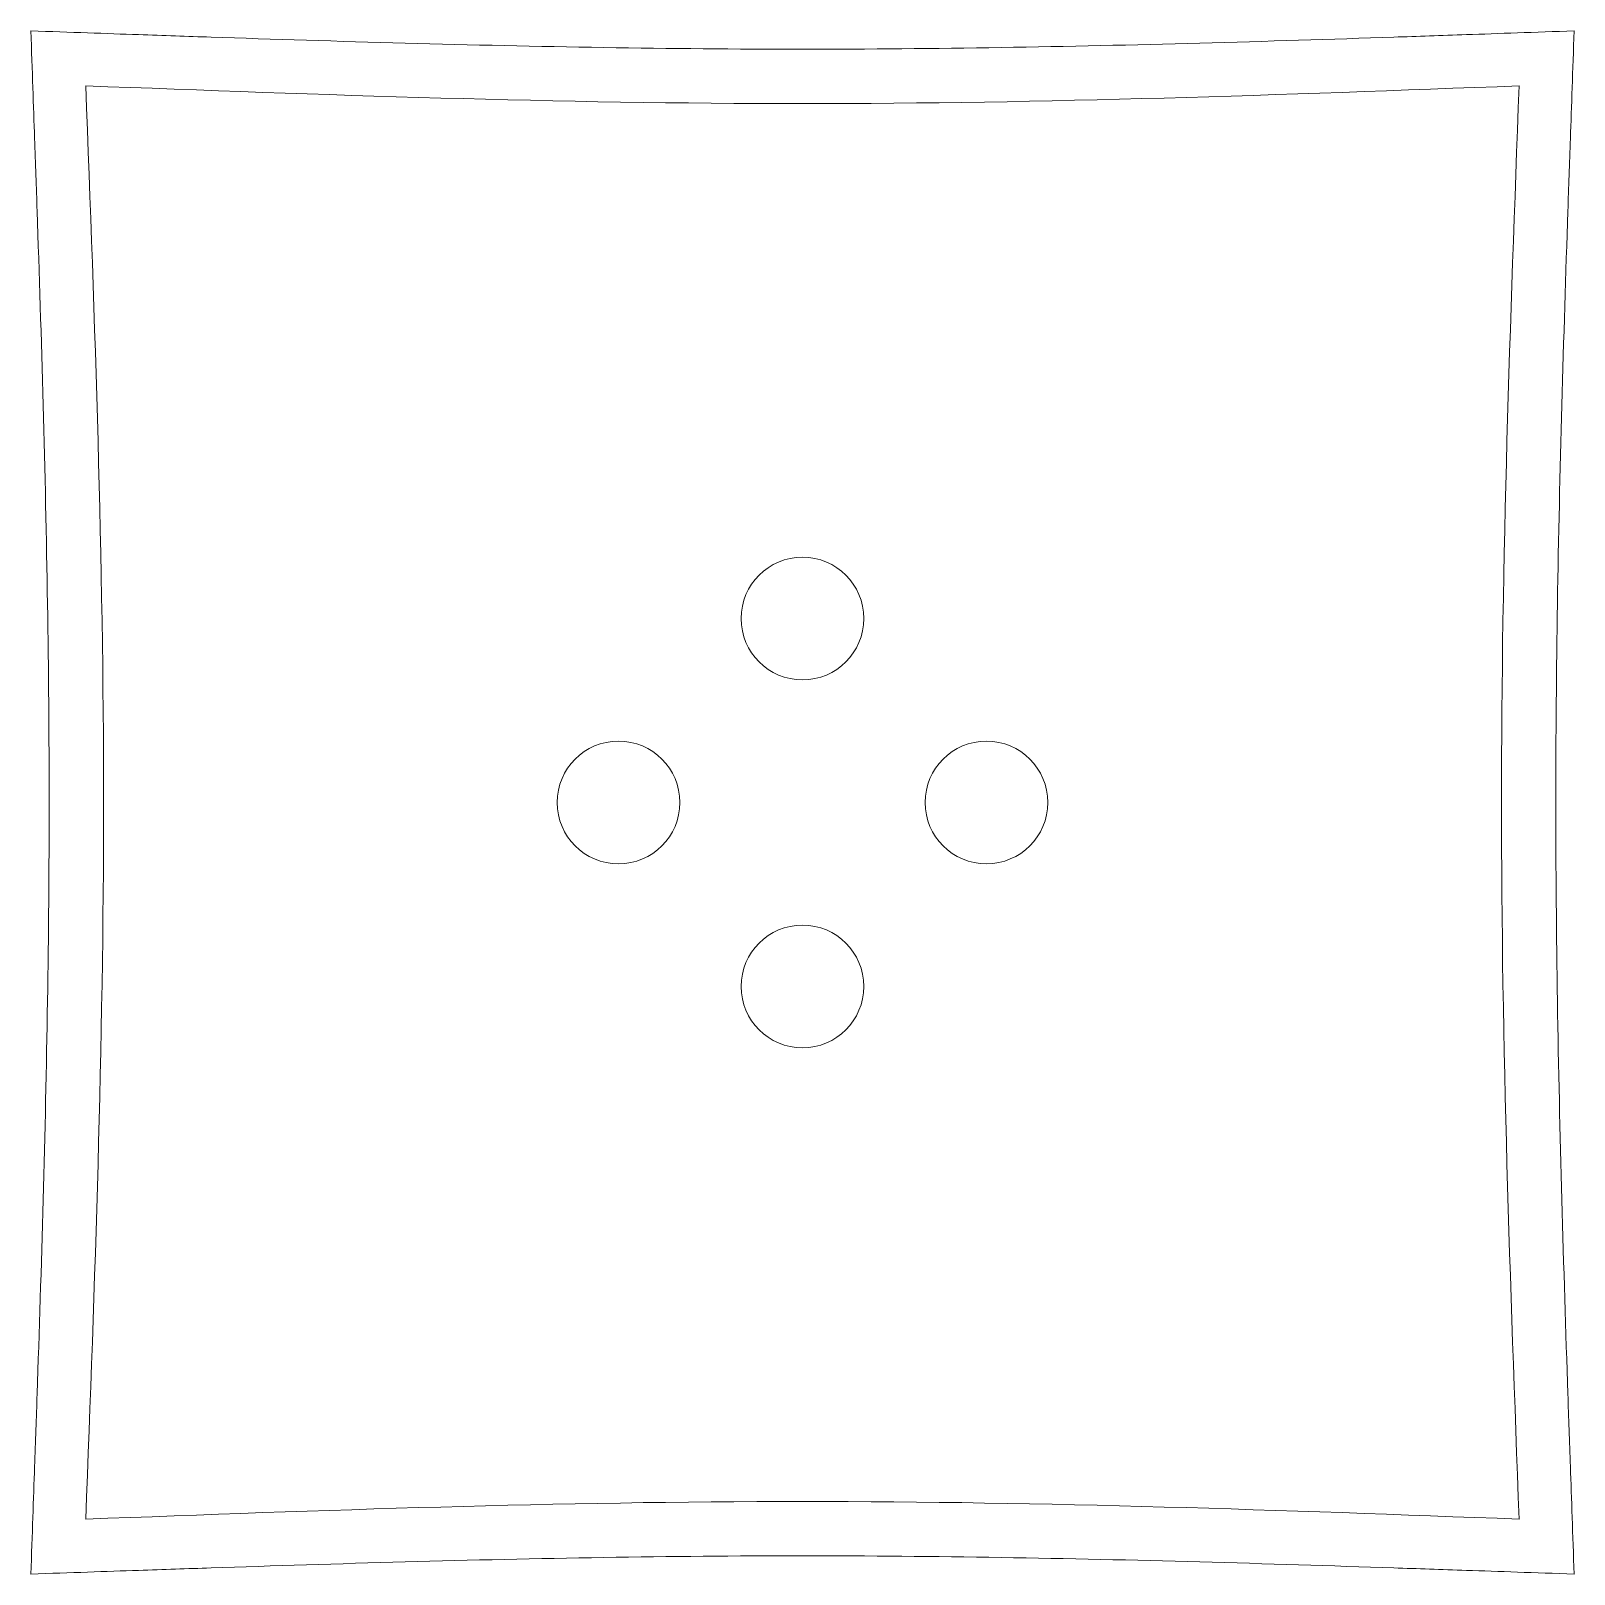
# Model space of a CAD drawing. Header units: millimetres. Extents: x 179 to 368, y 486 to 675.
import ezdxf

# ---------------------------------------------------------------- set-up
doc = ezdxf.new("R2010")
doc.units = ezdxf.units.MM

msp = doc.modelspace()

# ---------------------------------------------------------------- linework, layer by layer
at = {"color": 7, "linetype": 'Continuous', "lineweight": 18}
for centre in [(273.77, 603.11), (251.27, 580.61), (296.27, 580.61), (273.77, 558.11)]:
    msp.add_circle(centre, 7.5, dxfattribs=at)
at = {"color": 5, "linetype": 'Continuous', "lineweight": 0}
for points, knots in [([(179.4, 486.24), (179.57, 491.11), (179.84, 498.89), (180.32, 512.66), (180.94, 532.01), (181.49, 556.3), (181.71, 580.61), (181.49, 604.91), (180.94, 629.21), (180.32, 648.56), (179.84, 662.33), (179.57, 670.11), (179.4, 674.98)], [0, 0, 0, 0, 0.063708, 0.113833, 0.242553, 0.371274, 0.499999, 0.628711, 0.757436, 0.886163, 0.936288, 1, 1, 1, 1]), ([(179.4, 674.98), (184.27, 674.81), (192.05, 674.54), (205.82, 674.06), (225.17, 673.45), (249.47, 672.89), (273.77, 672.67), (298.08, 672.89), (322.37, 673.45), (341.72, 674.06), (355.49, 674.54), (363.28, 674.81), (368.15, 674.98)], [0, 0, 0, 0, 0.063708, 0.113833, 0.242553, 0.371274, 0.499999, 0.628711, 0.757436, 0.886163, 0.936288, 1, 1, 1, 1]), ([(368.15, 674.98), (367.98, 670.11), (367.7, 662.33), (367.23, 648.56), (366.61, 629.21), (366.05, 604.91), (365.83, 580.61), (366.05, 556.31), (366.61, 532.01), (367.23, 512.66), (367.7, 498.89), (367.98, 491.11), (368.15, 486.24)], [0, 0, 0, 0, 0.063708, 0.113833, 0.242553, 0.371274, 0.499999, 0.628711, 0.757436, 0.886163, 0.936288, 1, 1, 1, 1]), ([(186.12, 668.26), (214.98, 667.18), (243.83, 666.09), (303.71, 666.09), (332.57, 667.18), (361.42, 668.26)], [0, 0, 0, 0, 0.5, 0.5, 1, 1, 1, 1]), ([(186.12, 492.96), (187.21, 521.82), (188.29, 550.67), (188.29, 610.55), (187.21, 639.4), (186.12, 668.26)], [0, 0, 0, 0, 0.5, 0.5, 1, 1, 1, 1]), ([(361.42, 668.26), (360.34, 639.4), (359.26, 610.55), (359.26, 550.67), (360.34, 521.82), (361.42, 492.96)], [0, 0, 0, 0, 0.5, 0.5, 1, 1, 1, 1]), ([(361.42, 492.96), (332.57, 494.04), (303.71, 495.12), (243.83, 495.12), (214.98, 494.04), (186.12, 492.96)], [0, 0, 0, 0, 0.5, 0.5, 1, 1, 1, 1]), ([(368.15, 486.24), (363.28, 486.41), (355.49, 486.68), (341.72, 487.15), (322.38, 487.77), (298.08, 488.33), (273.77, 488.55), (249.47, 488.33), (225.17, 487.77), (205.82, 487.15), (192.05, 486.68), (184.27, 486.41), (179.4, 486.24)], [0, 0, 0, 0, 0.063708, 0.113833, 0.242553, 0.371274, 0.499999, 0.628711, 0.757436, 0.886163, 0.936288, 1, 1, 1, 1])]:
    msp.add_open_spline(points, degree=3, knots=knots, dxfattribs=at)

doc.saveas('drawing.dxf')
